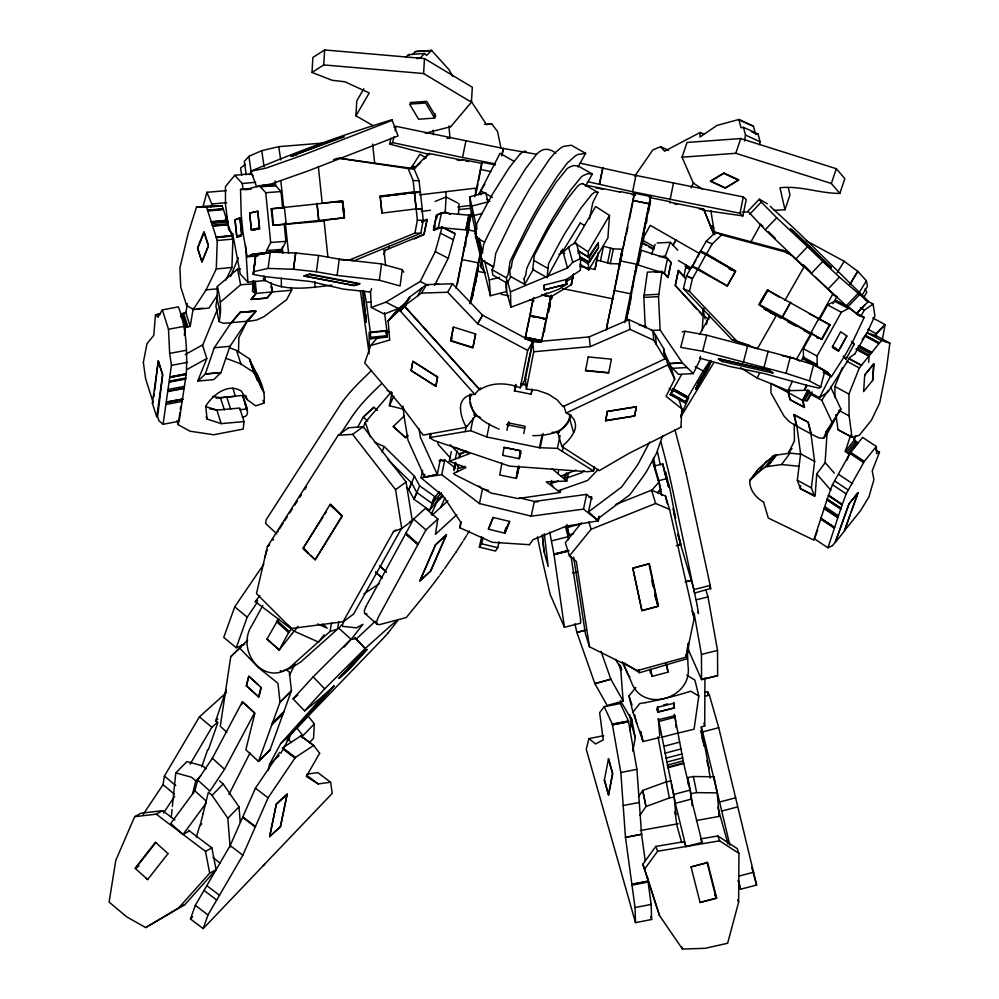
<?xml version="1.0" encoding="UTF-8"?>
<svg xmlns="http://www.w3.org/2000/svg" width="999" height="999" viewBox="0 0 999 999"><rect width="100%" height="100%" fill="white"/><g stroke="black" fill="none" stroke-linecap="round" stroke-linejoin="round"><path stroke-width="1.5" d="M696.465 820.479L719.23 816.408L717.207 792.869L713.973 776.772L693.406 776.523L687.799 777.584L688.461 785.064M688.498 643.119L688.461 652.172L687.637 649.225M701.76 726.785L704.707 726.011L704.944 677.871M684.577 841.583L655.856 846.415L642.832 864.222L659.49 915.521L682.467 949.05L704.994 948.326L727.622 943.268L738.636 902.172L738.935 853.396L737.175 848.551L717.831 835.988L701.198 838.785M642.382 239.947L642.382 239.236M669.929 202.21L669.967 202.934L669.967 202.223L703.621 209.053L713.798 233.791M713.798 234.503L703.621 209.053M245.742 395.454L247.053 399.525L255.669 405.856L263.886 403.109C266.521 386.601 255.357 373.201 249.488 358.878L236.576 350.437L229.633 347.802M642.307 239.46L642.295 240.197L650.312 200.861M253.596 280.582L256.181 293.319L251.049 299.45L267.108 298.077L272.377 291.92L291.646 290.247L291.071 287.412L291.633 290.272L286.551 299.75L263.798 316.77L256.581 320.042L247.515 321.491L256.181 311.139L240.135 312.512L231.443 322.877L223.039 323.226L219.056 321.553L215.896 305.944L217.145 298.676L217.295 286.538L237.462 269.193L240.609 268.956M219.056 321.516C221.828 310.065 220.317 297.902 217.295 286.538M462.762 160.277L429.033 153.459L423.738 159.428M462.462 160.252L462.475 159.478L481.793 163.411M620.179 192.32L620.192 191.546L634.877 194.53M670.054 202.46L670.067 201.686L649.263 197.465M389.66 340.047L388.149 320.841L397.565 309.927L408.991 299.25L399.6 310.19L388.149 320.841M397.565 309.927L388.149 320.879M495.392 164.922L482.017 162.213L478.583 180.944M639.31 254.957L650.674 196.516L634.34 193.194L633.378 199.738M238.499 351.561L238.861 337.699L247.69 320.067M517.032 475.724L518.906 466.533M558.978 254.27C565.933 252.223 568.668 244.206 576.398 243.119L580.606 258.616L580.357 270.304L566.595 279.383L544.218 285.102L544.33 289.86L566.72 284.153L566.558 279.37M662.549 435.751L656.505 453.246L646.628 471.341A149.001 109.465 -47.2 0 1 644.08 475.224L629.894 494.717L596.84 519.505L588.536 511.788L591.67 496.69L588.586 496.965M186.638 305.407L193.294 309.515L206.131 289.86L216.296 268.931L217.245 240.522L206.581 207.23L196.516 207.093L188.124 233.616L179.932 267.807L180.732 286.988L186.626 305.394M225.849 280.057L231.943 267.52L232.892 239.098L228.746 226.149M212.812 396.466L220.504 397.677L242.695 395.404C242.919 400.249 253.521 416.758 242.32 417.058M242.732 396.778L242.794 395.392L247.103 408.966M680.968 427.147L681.855 408.853L678.471 397.864M263.886 403.109L263.024 400.362M437.375 215.06L445.254 211.85L446.078 196.99L457.754 202.959M458.504 214.011L459.053 203.621M403.758 272.14L402.285 269.693L381.556 263.923L339.298 259.141L318.556 255.469L295.704 252.997L270.254 252.11L255.644 255.407L253.309 274.413L265.272 276.686L310.664 281.531L343.456 289.136L370.567 292.033M255.519 258.129L253.309 274.413L255.644 255.407M704.183 134.316L700.199 132.48L699.949 137.05L717.032 125.399L738.81 119.505L753.408 126.186L755.269 133.104M314.335 723.838L302.972 735.676L296.828 727.984L308.167 716.133L314.335 723.838L313.524 738.348L309.378 742.644M373.189 125.712L355.931 115.809L369.255 92.957L344.942 81.793L332.03 80.27L312.025 72.427L312.874 57.455L324.638 49.95L424.488 58.579L472.302 87.225L471.428 102.21L450.749 126.661M312.025 72.427L323.751 64.91L324.638 49.95M355.931 115.809L356.793 100.824L363.861 88.749M471.416 102.198L423.601 73.551L424.488 58.579M434.665 118.069L418.593 119.231L409.578 104.121L425.661 103.009L434.665 118.107L434.94 113.486M694.055 589.585L710.177 585.402L710.726 588.473L694.542 593.069L672.702 490.272A329.22 8.916 75.5 0 0 670.729 481.293L669.705 476.698M827.122 432.255L825.037 463.548M574.413 242.932L595.679 206.493L609.477 215.459L607.916 237.974L588.698 269.905L588.349 262.15L580.831 257.267M700.424 356.306L700.212 359.328L693.294 373.601L678.583 374.35L668.731 364.66M702.185 330.557L703.209 315.359L675.299 285.489L678.421 270.317L683.928 276.186M864.734 375.137L863.611 391.596L872.814 380.157L873.95 363.673L864.647 375.1L873.688 364.048L872.577 380.457M868.668 362.262L869.093 356.019M800.574 485.651L800.399 488.598L815.134 495.966L816.72 473.988L825.186 462.624L834.29 473.076M162.35 309.902L168.494 329.308L169.655 353.396L171.428 365.347L163.087 424.275L179.158 421.253L186.276 373.813C187.387 351.486 186.426 328.084 178.409 306.88L162.338 309.89L158.054 316.958M624.013 662.787L639.56 672.727L687 658.741L688.174 643.481M481.068 254.358L482.692 250.811L483.454 245.704A48.963 7.53 -60.5 0 1 483.591 245.042L483.716 244.48A17.582 2.697 -60.5 0 1 483.891 243.818L484.627 242.22L475.437 237.225L476.885 223.351L486.051 205.906A58.579 9.016 -60.5 0 1 493.531 192.495L509.128 167.807L520.142 153.946M543.444 238.099L534.253 255.532L532.742 269.48L547.077 277.61L548.576 263.674L557.767 246.229A58.554 9.016 -60.5 0 1 565.259 232.817L580.869 208.179L591.883 194.355A64.997 10.002 -60.5 0 1 596.803 191.721M869.118 355.719L859.352 367.969L848.913 394.093L849.113 415.896M171.304 817.07L172.078 809.452M172.377 806.405L175.774 772.914L186.95 761.563L202.735 765.896L206.206 768.893M205.544 406.456L216.883 410.114L239.698 408.042L244.043 421.566L243.169 429.083L213.724 434.752L190.01 431.206L178.272 424.737L176.973 420.679M153.946 396.591L154.308 393.556M154.67 390.509L158.217 360.789L162.65 374.75L157.642 416.633L158.966 420.829L163.087 424.275M809.227 390.821L802.809 400.499L804.57 407.492L790.122 399.712L788.273 392.682L770.928 383.329L770.991 392.982L783.903 415.909L789.06 421.491L796.84 426.386L793.893 414.597L807.991 422.077L810.963 433.878L814.622 461.363L811.375 487.824L814.41 496.178L800.361 488.598L797.339 480.244L800.586 453.871L796.927 426.311L793.955 414.51M511.388 266.983L512.137 261.888A49.838 7.655 -60.5 0 1 512.275 261.226L512.437 260.514A17.295 2.66 -60.5 0 1 512.574 260.002L513.573 257.842A90.884 13.961 -60.5 0 1 517.569 249.525L530.594 224.275A91.821 14.111 -60.5 0 1 535.389 215.522L538.149 210.702A40.235 6.181 -60.5 0 1 539.035 209.166L556.018 182.355L567.095 168.719A90.897 13.974 -60.5 0 1 568.993 167.382L573.451 165.559L578.021 165.909L592.357 174.026L585.489 186.164M178.272 424.737L179.895 412.649M180.295 409.627L180.694 406.605M253.471 271.691L268.082 268.394L270.254 252.11M402.26 269.68L400.112 285.989L379.37 280.22L337.113 275.437L316.408 271.765L318.556 255.469M337.113 275.437L339.235 259.141M379.37 280.22L381.531 263.923M862.212 339.36L867.369 332.942L875.848 335.539L889.884 343.144L886.388 369.543L879.707 402.897L871.453 420.154L859.265 435.327L852.06 437.3L838.011 429.72L835.913 414.448M459.927 527.784L460.701 522.19L443.444 496.403L421.041 477.797L422.565 470.417M152.335 403.434L158.341 361.114L162.637 374.7L156.743 416.983L152.435 403.409M180.632 316.92L181.081 313.836L185.901 312.749L187.425 303.671M184.291 335.065L185.389 327.41L190.222 326.311L193.244 308.167M645.292 327.797L643.818 297.427L647.414 272.14L662.125 271.378L667.844 277.51L671.003 262.387L665.259 256.219L659.377 256.531M643.818 297.427L658.503 296.628L662.1 271.366M641.558 243.943L643.181 240.272M654.008 248.976L641.808 242.22L642.145 239.91L650.224 225.349L699.55 253.559L697.352 257.542M699.55 253.559L699.812 251.773L705.993 254.52L735.339 271.428L727.26 285.989L691.733 266.346M686.8 675.249L694.879 680.069L698.801 696.066L694.068 729.22L678.071 733.079M247.702 640.072L230.757 656.705L220.28 726.261L226.835 732.279M744.592 140.884L745.491 135.065L743.506 127.335L741.058 127.797L738.823 119.518M759.627 144.655L760.077 141.746L758.091 134.003L743.493 127.335M365.909 606.568L413.623 519.105L425.512 508.266L437.824 519.068L435.439 534.315L456.818 514.685M143.244 814.31L163.024 784.69L164.41 776.073L199.413 716.87L211.9 727.26L217.557 722.177M529.695 316.371L529.857 315.384M546.028 319.692L546.191 318.706L529.857 315.409M262.874 605.319L252.522 624.387C233.841 651.248 266.471 690.696 293.269 664.298L330.02 631.468L331.506 622.852M283.316 670.654L290.934 668.119L300.811 661.937L337.562 629.108L338.798 621.927M348.389 260.427L414.91 233.117L417.345 220.18L414.448 192.32L380.219 196.553L381.943 213.112L416.133 208.878L422.04 209.041L423.239 220.317L420.816 233.242L354.52 260.589L339.847 259.615M502.684 455.307L504.07 447.39L520.404 450.711L519.043 458.653M381.968 213.112L380.132 196.091L414.323 191.858L420.242 191.983L409.815 193.282M604.37 779.994L608.503 758.703L612.612 773.426L608.478 794.692L604.37 779.969L608.578 795.142L612.649 773.838L608.441 758.728M501.923 462.937L499.737 475.024L516.52 478.434L518.706 466.433M518.256 466.258L516.071 478.334M518.031 469.767L518.543 466.92M170.18 377.16L186.264 374.001L170.167 377.21M327.897 256.98L324.026 220.292L344.118 217.807L342.395 201.236L271.204 208.791L272.927 225.349L324.775 220.941M457.492 283.704L470.354 215.297L441.483 212.737L436.563 215.072L433.516 229.807L438.424 227.46L467.432 230.082M463.961 250.587L465.372 242.932M465.946 239.872L469.068 223.014M469.642 219.955L470.204 216.883M472.577 296.278L474.013 288.674M480.382 254.295L474.575 285.677L477.135 273.514L475.512 282.242M477.347 272.44L478.733 264.972M479.283 261.988L480.669 254.508M485.039 272.59L480.569 266.558L481.868 259.49M508.291 426.011L509.015 422.127M515.996 384.465L514.797 390.909M533.041 300.774L533.591 297.827M515.496 384.852L514.373 390.846L531.131 394.23L532.092 389.086M548.726 311.95L549.862 305.844M551.498 298.751L552.06 295.692L551.535 298.376M550.586 296.99L571.278 284.727L573.314 274.5M571.278 284.727L572.689 277.547M598.289 252.61L594.979 269.455L579.72 266.346M612.624 299.775L622.327 249.188L619.268 263.911L610.302 263.611L596.74 259.977M615.946 283.554L616.508 280.557M618.718 268.606L619.28 265.622M619.83 262.625L622.04 250.674M626.473 320.542L636.588 264.485L664.385 273.401L668.106 277.485L671.153 262.749L667.469 258.691L639.685 249.738M631.693 292.657L626.373 319.643M632.267 289.585L633.691 281.93M635.963 269.668L636.525 266.608M607.155 411.451L636.351 406.918L634.627 415.984L605.644 420.779L607.367 411.451L636.4 406.63L634.652 415.959L605.431 420.517M650.599 200.649L648.363 212.475M476.148 278.746L474.85 285.639L476.111 279.558M506.918 430.319L508.354 422.864L525.124 426.273L523.751 433.578M531.131 394.23L531.83 390.746M646.415 222.802L646.977 219.855M258.604 761.238L269.955 750.087L291.458 690.709L280.007 702.222L258.604 761.238L269.98 749.962M435.801 386.363L437.637 377.035L412.937 361.213L411.101 370.567L435.826 386.251L437.587 377.172L412.862 361.488L411.138 370.554L435.851 386.238M472.377 296.853L472.952 293.831M473.526 290.809L474.1 287.787L473.476 290.796M549.4 307.817L549.974 304.795L549.325 307.804M605.644 420.779L607.367 411.713M629.782 730.569L631.181 723.251L629.657 714.597M632.767 751.136L635.289 737.974L631.418 717.819M875.836 336.713L876.385 333.878L885.151 324.65L882.179 340.259M607.504 325.324L606.568 329.658M143.344 362.35L147.015 343.668L153.771 335.352L155.482 314.835L159.865 313.986L155.482 314.835L158.042 316.97M453.421 327.073L450.686 340.921L472.852 347.877L475.586 334.003L453.434 327.048L450.786 340.534L472.964 347.502L475.624 334.016M470.891 300.849L471.491 297.827M484.84 272.789L477.197 271.241L473.289 290.522M551.411 295.829L541.408 342.133L525.074 338.823L533.516 297.739M520.292 387.774C507.817 382.879 491.595 381.718 479.845 389.81L404.208 305.906L409.115 297.44L426.473 284.615L452.547 283.778L482.567 315.209L532.567 341.983L527.647 350.474L520.254 387.899L525.199 379.345M532.567 342.008L524.637 379.195M525.374 379.32L532.717 342.07L589.21 336.888L628.97 319.643L652.809 330.569L664.01 349.138L665.022 358.853L563.036 406.643L557.117 399.8L548.239 394.106L537.499 390.372L526.386 389.123L525.362 379.27L525.998 379.395M532.717 342.045L533.716 351.785L526.386 389.123M541.408 342.145L550.736 296.74L541.833 294.93M545.004 326.536L545.554 323.763M545.991 321.541L547.19 315.534M551.011 298.713L551.635 295.716M589.547 218.818L592.819 202.51L597.989 192.345L597.414 192.02A80.469 12.388 -60.5 0 0 596.815 191.845L596.815 191.845M461.988 259.49L472.003 210.24M469.93 303.696L480.107 253.946M606.231 329.832L634.34 193.194M624.737 322.565L650.674 196.516M429.645 154.595L389.672 144.093L390.884 138.149M389.672 144.093L392.644 142.632L393.943 136.713M395.067 130.769L396.054 126.336L503.321 148.476L536.488 154.271L538.411 152.535A90.872 13.961 -60.5 0 1 540.309 151.199C545.054 147.69 551.848 149.475 555.844 153.446M392.644 142.632L462.512 157.492L465.884 141.184M465.384 245.679L465.996 242.67M467.532 235.152L469.068 227.647M476.423 191.521L477.959 183.966M471.491 215.609L472.102 212.612M503.321 148.476L501.81 155.894L503.359 148.476M482.092 258.891L480.569 266.558M571.378 284.603L573.538 273.963M635.938 175.437L743.306 196.928L746.228 199.588L742.894 215.909L739.984 213.249L632.617 191.758L635.938 175.437L580.207 163.162M614.298 290.497L630.644 293.781M618.856 268.856L619.467 265.859M620.067 262.849L622.514 250.849M623.126 247.852L625.586 235.789M617.619 275.574L617.02 278.571L617.02 277.859M619.155 268.069L620.679 260.577M621.291 257.567L621.902 254.57M626.323 234.403L627.859 226.873M629.395 219.33L632.767 202.76M634.103 279.77L634.715 276.773M635.327 274.488L636.863 266.97M670.092 199.688L673.438 183.379M739.984 213.249L743.306 196.928M269.63 836.588L276.361 803.795L287.3 793.818L280.557 826.61L269.63 836.588L280.307 826.772L286.963 794.655L276.311 804.457L269.643 836.588M456.081 288.274L461.975 259.54L478.321 262.812M430.569 433.316L429.682 437.612L433.891 440.447L509.515 466.121L587.662 471.715L593.418 470.904L594.318 466.608L593.418 470.904L557.417 448.351L539.485 447.714L486.813 437.013L470.629 430.681L429.695 437.599M430.207 437.962L431.081 433.666M465.172 431.593L466.471 425.861M470.629 430.681L473.276 417.794M486.813 437.013L489.423 424.125M488.411 529.208L493.169 517.457L509.765 521.49L505.032 533.216L488.411 529.183L493.156 517.494M519.642 455.706L520.242 452.772M519.942 456.056L520.541 453.196M520.079 455.869L520.666 453.009M518.094 470.629L518.718 467.594M539.46 447.714L542.132 434.84M540.184 447.739L543.119 433.429M557.417 448.351L560.064 435.477M562.337 451.348L563.211 447.053M268.232 770.466L269.493 764.41L280.594 743.718L323.289 696.016L333.941 686.176L291.246 733.903L280.594 743.718M388.798 248.576L389.41 245.604M404.345 409.428L389.398 405.756L392.157 392.482M433.529 229.82L436.588 215.085M438.399 227.472L441.483 212.737M465.834 229.458L468.893 214.735M466.021 229.533L469.08 214.797M466.87 229.87L469.93 215.135M474.812 196.641L480.444 169.455L490.846 171.553M424.263 477.297L424.875 474.35M474.625 285.726L477.072 273.938M599.175 516.433L598.264 520.841L583.528 509.128L531.281 516.158L479.47 503.571L441.745 474.675L444.792 459.952L438.948 460.826M451.336 451.548L449.3 461.288L465.934 467.619L453.496 473.501M449.325 461.288L455.307 459.053L457.03 450.699M453.908 469.53L455.344 462.574M454.07 470.716L455.794 462.375M455.307 459.053L458.866 457.704L459.727 453.534M458.866 457.704L459.84 457.342L460.701 453.159M457.267 471.753L458.416 466.183M461.151 521.903L459.94 527.797L492.17 542.282L529.458 544.692M479.47 503.571L482.492 488.836L478.846 486.038M515.122 389.398L515.746 386.376M551.248 295.092L549.375 304.096L550.736 296.74L541.82 294.955M505.519 528.571L504.57 533.129L509.315 521.416M516.67 475.474L518.431 466.92M505.007 533.216L506.256 527.335M516.895 476.648L518.981 466.346M531.256 516.158L534.328 501.436L586.588 494.405L592.232 498.901M594.929 269.443L597.727 256.194M551.598 480.469L550.973 483.504L553.434 486.85M600.436 260.964L603.496 246.229L613.311 248.876L622.277 249.176M558.016 473.676L558.591 470.891M607.579 262.887L610.639 248.152M454.408 474.413L491.358 493.119L518.019 498.551L560.139 492.457L560.764 489.66M563.936 478.621L564.797 474.45M568.568 472.702L566.77 481.056L565.197 479.682L566.645 472.727M610.302 263.611L613.361 248.876M583.503 509.128L586.588 494.405M637.524 264.498L640.584 249.762M628.171 312.2L628.783 309.24M629.395 306.293L630.918 298.926M638.249 264.523L641.346 249.787M598.226 520.816L599.138 516.396M664.41 273.414L667.469 258.691M702.409 315.397L703.933 308.017M706.48 324.525L707.704 318.631L701.897 314.298M435.089 225.961L434.19 230.22L442.12 226.998L455.107 233.629L448.264 258.229L434.577 285.414M436.563 218.856L437.162 216.009M471.59 299.812L472.839 293.806M476.411 277.36L477.997 269.767M480.531 257.605L481.156 254.57M514.66 389.448L515.247 386.613M508.578 421.978L507.692 426.198M544.28 331.893L544.917 328.883M641.408 247.565L642.007 244.668M683.94 276.199L686.338 264.66M694.23 618.194L686.026 657.13L637.562 670.541L589.46 646.803L585.389 633.466L573.626 557.18M470.267 303.459L471.528 297.627M471.565 297.352L477.197 271.241M471.103 300.674L472.664 293.419M530.694 310.639L532.966 300.012M525.074 338.811L530.806 312.225M549.075 307.792L550.387 301.723M480.444 169.43L482.017 162.213M499.138 541.72L497.764 547.689L495.467 551.061L479.32 547.102L481.705 536.663M722.402 361.576L718.481 358.666L768.955 370.13L772.876 373.002L768.78 370.329L718.293 358.891L722.402 361.576L772.876 373.014M203.009 813.935L200.087 825.748M479.308 547.127L481.605 543.781L482.979 537.799M343.094 621.728L393.444 531.655L401.735 528.446L412.275 520.766L406.094 482.017L363.186 426.71L352.647 434.378L338.199 435.214L267.357 546.728L256.468 593.618L291.408 628.508L343.094 621.728L353.634 614.048L401.723 528.009M779.657 297.302L767.831 290.259L759.352 305.132L776.448 315.334L757.417 348.713L732.08 339.735L683.416 288.711L686.45 275.936L692.082 266.046L698.139 268.706L727.235 285.976L735.689 271.129L706.593 253.808L700.574 251.136L706.181 241.283L715.584 232.28L783.029 250.337L789.06 252.984L803.945 267.033L784.914 300.437M738.136 342.407L689.447 291.371L692.469 278.584L698.139 268.706M192.52 794.055L195.779 780.906L200.849 775.736M203.059 813.698L208.416 792.145L212.013 795.329L227.809 818.193L230.132 847.152M261.039 687.25L258.579 696.803L246.378 685.764L248.751 676.273L257.705 684.24M241.708 704.645L242.432 701.723L254.895 713.161L245.829 749.725L258.529 761.4M371.566 288.686L370.529 291.546L371.291 307.455L385.914 302.173L420.229 281.493L435.289 251.611L442.12 226.998M246.378 685.764L248.826 676.211L261.226 687.724L258.878 697.19L246.403 685.739M684.864 331.268L680.731 347.34L702.634 351.273L786.038 373.314L809.452 380.894L820.741 386.95L824.849 370.866L813.548 364.822L790.197 357.255L706.755 335.202L684.839 331.268L682.13 331.905M702.634 351.273L706.755 335.202M743.356 362.387L747.514 346.328M764.06 367.257L768.181 351.186M786.088 373.326L790.197 357.255M809.452 380.894L813.548 364.822M203.009 206.918L206.843 192.308L226.249 190.647M211.014 206.905L211.776 203.983L206.843 192.308M189.535 830.906L183.017 834.465L170.767 823.438L194.855 790.833L197.727 780.057L212.337 758.241L242.345 701.81L254.52 712.911L224.55 769.267M365.821 606.743L364.323 610.839L364.61 613.236L377.172 624.288L379.458 624.65L406.281 617.544L422.065 598.176A168.082 31.381 -48.8 0 0 437.287 578.633L439.11 576.173M377.172 624.288L376.598 621.84L378.146 617.507L425.936 529.907L437.824 519.068M184.241 388.087L168.182 391.108M196.316 837.1L199.713 825.886L201.748 823.85M642.969 741.558L640.496 731.28L642.981 741.558L659.902 737.462M832.517 545.604L827.934 547.802L814.222 538.661L828.458 495.467M827.946 547.789L842.194 504.595L828.546 495.267L842.207 504.557M665.259 256.219L670.379 242.32L657.155 243.007M847.127 460.002L849.175 454.245L845.254 451.386L850.698 435.102M845.279 451.411L854.22 440.234L855.693 435.801M702.447 189.136L693.343 183.104L682.042 157.205L687.05 142.445L740.759 138.549L836.338 168.719L844.842 178.646L839.797 193.406C819.442 193.519 800.524 185.452 779.982 187.762L784.977 209.753L774.262 210.352M682.055 157.193L735.764 153.297L740.759 138.549M784.952 209.753L789.972 194.992L788.311 187.675M839.847 193.406L831.343 183.479L836.338 168.719M252.784 311.213L240.01 312.312L231.256 322.59L214.31 347.727L205.319 373.963L198.139 380.944M185.202 354.57L202.447 344.98L206.805 358.491L197.715 381.056L213.761 379.608L220.941 372.627L229.932 346.378L246.878 321.266L255.632 311.014M208.366 749.774L217.794 722.752L215.672 720.878L226.224 690.072M240.784 647.527L241.783 644.592M378.209 336.813L370.666 345.554L364.722 362.912L402.485 407.492M201.761 766.832L207.655 749.7M264.698 864.135L203.172 928.608L190.484 918.993L195.305 905.356L230.195 845.566L255.407 788.199L279.658 752.334M203.172 928.608L207.992 914.959L242.869 855.181L268.107 797.776L295.379 757.467L313.599 745.466L319.655 753.221M823.139 372.227L831.368 376.635L845.017 355.444L853.308 340.484L864.235 317.382L856.018 312.974M216.296 268.931L231.955 267.495M850.062 515.172L844.53 530.656L860.414 510.876L868.905 496.94L873.913 479.607L872.214 470.854L879.482 452.26L875.736 449.775M851.323 511.663L858.191 492.457L848.988 503.921L835.301 542.145L832.529 545.591M263.836 564.073L234.74 606.83L223.751 637.399L236.239 647.739L247.203 617.182L257.492 602.072M383.928 254.408L385.464 250.125L423.976 234.403L427.085 219.618L421.541 222.265M817.694 530.119L813.985 540.159L768.318 518.069L763.573 502.16M651.598 254.158L655.169 244.468M828.483 495.429L832.442 484.702L850.611 452.247L864.335 461.376L876.298 446.478L862.574 437.362L849.175 454.245M864.335 461.376L846.165 493.831L842.232 504.47M280.007 702.222L277.947 683.279L258.679 667.819L239.685 648.139M277.809 532.03L278.221 531.081M793.918 414.61L808.341 422.377L811.325 434.178L819.068 437.949L823.651 438.274L826.123 431.968L840.896 408.991L830.581 386.925M823.651 438.274C831.193 429.458 834.19 418.306 840.896 408.991M834.977 397.415L834.877 386.513L842.419 367.632M649.7 442.045L638.336 463.648A149.001 109.465 -47.2 0 1 635.789 467.544L621.603 487.037L588.536 511.825M208.017 247.165L201.948 261.913L208.316 245.742L203.871 231.855L197.54 248.039L201.985 261.925L197.64 248.351L204.258 232.255L208.142 244.468M225.287 219.755L226.586 216.883L228.147 222.415M230.657 276.373L238.324 257.73M202.46 345.691L217.37 309.39M185.427 312.862L185.714 312.163M363.024 427.722L365.284 422.315L391.408 391.795M382.03 451.998L384.253 446.59L374.475 442.22M384.303 446.64L414.41 476.186L408.766 489.622L414.011 499.313L429.57 510.314L442.357 494.83M387.912 459.677L411.613 482.917L408.816 489.722L406.618 487.512M414.473 476.286L419.642 485.839L413.986 499.288L416.845 492.594L411.663 483.017M419.655 485.864L434.602 496.466L431.768 503.171L432.367 503.596L441.496 492.557M429.533 510.314L435.214 496.89L439.485 491.72M435.601 496.416L432.367 503.596L416.82 492.582M824.15 508.241L837.911 517.295M651.236 490.884L659.165 481.893L652.822 459.577M658.928 483.454L660.676 489.41L657.642 492.794L660.614 489.41L661.813 495.454M174.937 819.979L162.625 810.676L141.034 813.198L134.653 816.683L115.772 860.414L109.116 902.085L126.611 916.795L145.704 927.584L185.04 904.482L216.096 869.667L211.875 847.889L188.486 830.206M446.153 535.027L430.519 571.103L419.855 580.931L435.502 544.83L446.153 535.002M431.243 514.522L438.499 498.176M440.696 507.455L444.905 497.864M524.088 278.646L525.711 275.112L526.473 270.005A49.838 7.655 -60.5 0 1 526.61 269.343L526.773 268.631A15.197 2.335 -60.5 0 1 526.923 268.069L527.897 265.959A90.884 13.961 -60.5 0 1 531.905 257.642L544.93 232.392A91.821 14.111 -60.5 0 1 549.725 223.639L552.472 218.818A40.235 6.181 -60.5 0 1 553.371 217.282L570.354 190.459L581.43 176.823A90.897 13.974 -60.5 0 1 583.329 175.487L587.787 173.676L592.357 174.026M511.376 266.995L509.752 270.529L510.314 276.348L524.7 284.378L533.603 268.743M583.641 184.278L583.079 183.903A80.469 12.388 -60.5 0 0 582.479 183.716L582.405 183.716M569.605 418.419L573.601 432.654A50.687 25.687 -17.1 0 1 572.215 435.202L571.89 435.714A52.597 26.661 -17.1 0 1 569.268 439.26L568.843 439.772A53.721 27.223 -17.1 0 1 565.534 443.244L565.009 443.731A53.359 27.035 -17.1 0 1 561.975 446.366L561.975 446.366M806.555 384.94L804.07 390.334L788.049 390.671L757.192 378.059L759.677 372.677M788.049 390.671L792.394 381.243M389.398 405.744L393.806 396.253M484.627 242.22L485.152 241.096A92.52 14.223 -60.5 0 1 488.886 233.341L501.91 208.092A91.858 14.111 -60.5 0 1 506.705 199.338L509.453 194.53A40.172 6.169 -60.5 0 1 510.352 192.994L525.824 168.369L536.563 154.221M266.171 552.285L265.11 556.942M510.739 276.823L507.117 283.142L492.769 275.037L492.082 269.755L493.868 266.009L495.779 253.197L512.475 219.081L530.269 187.837L549.288 159.453L554.657 153.072L560.726 147.952A101.523 15.597 -60.5 0 1 563.686 146.378L571.278 145.217L585.601 153.334L578.009 167.02M507.105 283.154L506.418 277.872L508.204 274.113L510.114 261.301L528.521 223.988L541.883 200.412L557.005 176.798L567.22 163.124L575.062 156.069A101.523 15.597 -60.5 0 1 578.021 154.483L585.601 153.334M291.209 156.281L343.918 136.788L338.224 138.199L291.034 156.294L296.778 154.857M680.531 416.283L688.786 397.577L684.777 402.747L670.192 394.705L681.618 374.538M684.777 402.747L703.146 371.016L710.277 360.402M818.531 319.755L832.854 293.918L815.646 277.285M832.966 303.684L836.787 296.79L832.854 293.918M265.971 252.01L270.667 242.495L265.759 192.72L259.453 185.702L246.166 189.548L240.534 189.41M273.763 252.073L281.219 250.874L285.926 241.346L284.29 224.75M266.308 551.997L267.257 550.137M794.43 440.971L788.448 452.922L792.032 448.464M674.662 379.208L667.919 364.897L663.686 351.149L670.429 365.484L674.662 379.22L666.096 396.291L681.855 408.853M228.933 794.53L250.037 752.921M289.448 675.262L295.067 664.173M691.021 187.787L693.693 182.567M802.809 400.487L807.155 400.661L812.062 391.858M807.017 385.626L804.919 389.697L819.417 397.689L828.096 391.82L850.012 357.217L854.844 353.896M819.43 397.664L830.656 375.986M344.643 619.88L342.52 624.562L342.607 626.361L356.506 627.847L362.899 624.325L351.186 639.335L338.923 628.334L341.621 624.875M788.386 392.719L802.422 400.312L804.195 407.28L790.147 399.7L788.386 392.732L789.784 390.035M802.434 400.299L808.016 389.573M820.666 518.593L834.39 527.709M569.517 418.643L569.368 418.918A50.687 25.687 -17.1 0 1 569.118 419.43M280.844 753.308L291.246 733.903M291.558 634.328L279.196 650.062L266.995 639.01L278.771 618.606M279.196 650.062L288.599 632.604L291.77 628.671M547.077 277.61L562.687 249.188L562.375 251.91L580.307 222.952M358.004 426.61L363.249 417.07L373.913 407.255L377.297 410.327M641.808 242.22L644.018 238.237M675.936 239.91L673.001 245.205L676.011 239.947M699.812 251.773L691.47 268.132L678.396 260.564M692.207 266.808L695.878 260.177M698.001 269.131L705.993 254.52M699.849 333.966L709.615 316.358M750.973 241.808L760.739 224.213L762.974 226.373M759.839 303.059L764.247 295.117M759.302 304.483L767.382 289.91L830.094 324.925L822.015 339.485L768.681 310.751L771.515 312.837M759.377 304.52L767.594 290.022M758.765 304.22L759.515 304.583L767.756 290.097M790.509 302.385L782.429 316.958L759.515 304.583M790.546 302.41L782.467 316.97L822.015 339.485M810.863 332.942L818.905 318.356M782.242 355.706L796.715 358.978L811.026 333.279M831.355 376.635L827.846 372.527L803.508 358.878L803.346 348.701L812.175 332.779M819.53 319.518L827.622 304.92L835.863 300.549L849.575 307.892L859.352 315.696L864.235 317.382M801.435 360.502L803.696 356.443M821.478 339.173L829.557 324.6M827.834 372.515L817.207 366.221L817.045 356.031L841.333 312.262L849.562 307.892M832.367 347.14L838.76 350.562L846.84 335.989M838.561 350.986L846.865 336.026L840.708 331.755L832.417 346.715L838.561 350.986L833.079 348.052M847.027 357.205L845.991 359.078L843.381 356.368M407.642 435.414L405.432 437.562L393.256 426.473L404.37 415.821M706.593 253.808L712.212 243.931L721.615 234.927L789.06 252.984M854.857 353.883L867.582 331.68L874.887 315.921L873.076 304.071L865.171 299.725M206.131 289.86L217.52 288.811M319.668 753.234L306.293 776.473L318.169 783.94L330.557 782.205L332.28 793.318L263.224 865.683M477.947 387.712L405.057 306.83L406.406 304.383M409.915 298.339L409.115 297.44L404.22 305.931L417.382 296.166L422.29 287.7M417.382 296.166L421.566 293.082L426.523 284.615M421.615 293.082L447.639 292.245L452.572 283.791M450.799 340.522L452.235 338.037M527.659 350.449L477.659 323.676L482.542 315.185M477.659 323.676L482.567 315.209M860.751 316.371L864.36 310.127L860.401 307.954L864.372 310.115L873.076 304.071M588.224 251.686L609.49 215.397M550.936 224.713L566.545 200.05L577.547 186.239A64.997 10.002 -60.5 0 1 582.479 183.591M190.11 764.11L211.888 727.284M469.33 530.968L467.307 534.353M272.952 540.197L273.489 539.298M837.174 272.789L844.167 261.276L806.205 240.759M850.012 284.141L857.779 271.341L844.167 261.276M850.049 284.178L857.779 271.341M858.628 293.581L866.395 280.769L857.829 271.378M862.012 295.267L867.457 286.301L866.408 280.781M863.698 297.465L866.807 292.345L865.084 288.948M680.681 417.058L713.773 362.687M310.876 555.432L315.209 559.765L342.108 515.796L329.932 504.707L302.997 548.713L315.222 559.752L342.37 515.996L330.457 504.108L330.294 504.994M466.595 535.514L463.586 540.359M481.63 260.165L493.406 266.721L481.63 260.165L481.056 254.37M524.65 284.465L524.088 278.659M294.942 758.104L282.28 748.463M478.321 194.68L484.827 184.091M589.447 262.225L589.273 257.48L598.264 242.932L598.451 247.789L589.447 262.225L579.607 256.656M410.639 168.881L419.88 154.271L426.186 158.017M462.799 541.633L456.206 551.823M342.108 515.796L329.907 504.745M322.977 517.057L303.296 547.877L308.703 553.271M324.625 514.485L326.261 511.913M283.054 523.301L279.395 528.983M284.715 520.704L287.225 516.808M289.735 512.912L292.232 509.015M294.742 505.119L297.24 501.223M299.75 497.34L301.423 494.742M304.757 489.547L306.431 486.95M340.659 433.703L353.346 414.61M638.461 796.69L642.732 790.421L666.171 781.867L670.953 780.918M193.294 309.515L208.953 308.104L216.97 295.816M455.956 552.185L444.642 568.593M788.273 392.682L789.859 390.247M803.084 400.499L809.49 390.821M804.307 400.549L809.914 392.083M806.755 400.649L811.563 393.394M807.155 400.661L809.565 397.028M832.08 422.302L821.765 400.224L828.159 390.497M826.123 431.968L834.952 418.656M825.823 432.742L834.64 419.443M194.855 790.833L205.944 800.873M163.461 813.124L174.65 796.378M639.997 815.271L645.978 806.518L669.405 797.964L674.2 797.015L671.54 783.853M341.258 403.396L266.209 519.692L265.572 523.439L276.735 533.841M634.64 176.261L652.859 149.887L660.614 146.703L668.581 150.35M620.029 192.058L585.152 184.977M578.246 250.612L588.299 257.08L598.264 242.932M590.884 258.541L598.438 247.814M529.47 544.68L532.966 539.747L566.146 526.198L598.264 520.841M348.576 427.759L363.186 426.71M443.718 569.88L440.022 574.937M403.159 407.967L403.534 411.7A149.113 95.654 78.2 0 0 404.096 416.346L408.004 440.247L424.7 477.135L437.25 474.475L440.372 459.403L442.944 461.188M659.49 915.521L644.592 869.068L657.617 851.26L719.592 840.833L738.935 853.396M183.017 834.465L206.131 803.134M763.548 502.06C755.818 497.714 749.35 489.747 749.762 480.519L758.204 469.118L773.763 455.469L790.009 453.159L800.187 454.17M749.787 480.919L757.379 470.666M749.774 480.507L758.104 472.602L766.558 461.201M758.129 472.589L765.334 466.858L773.813 455.457M765.384 466.845L767.369 466.57L775.798 455.182M767.369 466.57L776.585 455.069M768.156 466.458L781.568 464.547L790.022 453.159M324.038 634.84L318.619 642.12L294.293 631.243L255.282 601.598L259.79 595.516M294.293 631.243L297.914 626.385M645.292 861.45L641.583 834.29L636.925 769.342L628.408 720.978L620.304 703.546L604.208 706.68L599.625 712.712L603.234 739.909L595.516 743.955L588.973 738.548M388.049 632.929L396.915 621.653A20.455 0.849 -43.9 0 0 397.54 620.791L397.565 620.754A25.949 1.074 -43.9 0 0 397.602 620.604A25.949 1.074 -43.9 0 0 397.515 620.554L395.691 621.678M672.639 391.546L670.192 394.705M135.452 868.543L155.794 842.557M146.079 878.183L147.652 879.595L167.994 853.608M291.596 634.253L294.405 630.694M856.343 348.938L869.105 355.819L881.405 340.522L889.884 343.119M846.665 452.41L855.631 441.271L858.141 443.094M848.039 453.396L856.992 442.257M848.688 453.883L857.654 442.732M848.988 454.095L857.954 442.957M581.406 522.902L565.359 542.632L569.418 555.956L576.286 561.363L589.46 646.803M569.418 555.956L591.133 529.258L655.644 503.484L669.542 509.34L694.218 618.181M642.994 741.47L632.954 712.212L628.945 695.978L635.789 687.562M252.984 175.799L251.111 173.739L234.74 175.287L225.462 186.613L225.474 204.171L228.584 229.52L232.779 234.053M266.995 639.01L279.245 650.012M417.058 58.466L419.98 58.267L424.538 53.471L426.561 55.469L431.531 50.412L448.913 69.53L452.609 76.386M271.865 291.995L256.256 293.356L251.074 299.413L266.683 298.077L271.865 292.008L271.191 282.942M474.662 394.418L480.507 387.849M402.497 407.505L423.189 435.139L466.233 427.297L475.137 416.458M325.249 142.869L278.758 146.653L261.701 150.674L248.888 156.319L244.293 161.488L246.254 174.8M249.438 174.663L251.273 172.602L248.888 156.319M145.704 927.584L178.646 907.966L209.703 873.163L216.096 869.667M344.193 647.052L351.273 639.148M350.012 668.331L339.048 678.383L349.725 668.581L366.733 649.6M350.037 668.319L367.07 649.362L356.094 659.427L339.048 678.383L356.081 659.415L366.733 649.587M323.251 695.953L304.62 710.888L293.069 698.888L313.137 676.86L351.448 638.686M304.62 710.901L324.675 688.86L365.172 648.513L391.67 624.812A110.077 4.57 -43.9 0 1 395.741 621.628M565.933 281.231L566.733 284.116L558.978 289.186L510.901 307.255L510.452 291.833L567.494 267.957L572.752 262.213L580.656 258.604M598.289 469.368L587.612 480.469L558.179 490.796M405.756 57.455L408.466 54.595L424.55 53.471M767.344 203.808L759.352 199.188L747.864 211.251L765.222 229.807L811.263 273.539L846.303 305.819L856.518 313.823L868.006 301.76L867.869 300.749L797.826 231.83L770.192 206.293M749.774 214.161L761.263 202.098L759.352 199.188M765.222 229.807L776.71 217.745L761.263 202.098M796.028 258.778L807.517 246.716L776.71 217.745M811.263 273.539L822.751 261.476L807.517 246.716M827.934 289.186L839.422 277.123L868.006 301.76M846.303 305.819L857.791 293.756M847.789 306.98L859.277 294.917M856.468 313.486L864.822 304.707M190.484 918.993L192.62 916.757M867.931 329.258L875.836 333.566L885.151 324.65M382.018 639.61L291.433 733.491L334.228 685.888L323.264 695.941M580.594 619.355L580.594 623.189L564.423 627.235L553.995 554.433L568.668 550.774L553.983 554.345L549.675 531.98M583.953 470.566L581.893 472.677L567.157 477.847M568.481 246.753L572.727 262.238M412.475 54.583L415.459 51.548L431.531 50.4M212.013 795.329L223.189 783.978L219.618 780.793M227.822 818.281L238.998 806.842L223.189 783.978M279.932 702.434L291.308 691.158M272.502 722.914L283.878 711.638M272.277 723.576L283.641 712.299M271.778 724.912L283.154 713.648M258.341 761.226L262.475 757.13M413.186 169.106L429.033 153.459M414.223 168.819L420.567 162.562M381.281 383.953L370.629 394.443A27.123 3.959 -47.1 0 0 353.546 414.448M371.541 370.442L358.541 383.229A27.123 3.959 -47.1 0 0 341.458 403.221M230.757 656.693L239.673 648.139M408.029 435.714L405.806 437.837L393.256 426.473M663.985 349.163L664.997 358.878L653.821 340.284L652.809 330.569M375.199 621.316L356.73 638.586L351.173 639.348M373.938 407.28L363.286 417.082L367.757 421.153M436.663 502.197L443.069 496.278M215.672 720.878L217.807 718.918M269.468 764.472L279.083 755.581M432.13 515.247L447.877 500.799M820.753 386.95L819.355 388.199L807.317 385.464L763.736 373.401L729.957 366.508L699.6 358.092M199.425 716.857L226.548 692.444M220.454 302.11L240.634 284.765L253.097 283.841L252.485 291.583L256.181 293.319M250.899 171.179C296.666 151.648 344.18 134.341 391.958 119.73L392.32 120.292L303.159 155.007L265.734 168.219L250.899 171.179L256.631 186.813L271.466 183.853L308.891 170.642L398.064 135.926L391.958 119.73M414.91 233.117L420.816 233.242M680.956 427.172L628.958 453.359L599.275 470.654L561.85 446.466L557.729 432.629A53.359 27.035 -17.1 0 0 560.776 430.007L561.251 429.533A53.721 27.223 -17.1 0 0 563.723 427.035M293.082 698.888L297.739 695.154M667.894 364.897L566.283 412.949A46.429 23.526 -17.1 0 1 574.025 432.13M245.429 164.398L240.609 167.957L241.683 175.362M338.037 435.439L348.738 427.535M267.357 546.728L269.705 545.017M401.735 528.446L395.554 489.685L406.094 482.017M393.444 531.655L395.779 529.945M445.254 211.85L450.474 214.485M363.923 593.93L379.283 583.666M564.423 627.235L550.187 594.492L544.742 570.704A167.844 10.377 76 0 1 539.635 547.577L537.4 536.9M371.291 307.455L384.278 314.098L401.536 307.217M542.844 295.292L546.728 292.994M566.121 281.493L572.589 277.672M186.888 369.568L206.805 358.491M134.653 816.683L156.231 814.16L162.625 810.676M136.376 867.544L138.923 866.145M156.231 814.16L205.482 851.385L211.875 847.889M178.646 907.966L185.04 904.482M287.05 740.446L289.623 739.048M700.199 132.48L664.535 151.199L660.626 146.703M255.269 601.585L257.667 600.362M393.993 127.285L396.054 126.336M257.842 255.994L247.153 256.768L252.522 254.183L281.231 250.861M879.482 452.272L876.623 453.658L876.298 446.491M414.348 238.973L424.026 234.353L427.135 219.256L422.09 221.303M677.472 545.329L680.756 544.443L673.938 513.561M533.728 351.76L590.222 346.603L629.982 329.358L653.821 340.284M459.44 454.283L466.408 451.273L459.503 454.358L450.137 444.605M236.8 236.95L241.721 234.94L239.96 217.894L235.052 219.905L236.788 236.476L241.696 234.39L239.972 217.819L235.04 219.917L236.8 236.95L239.785 236.663M236.239 647.739L244.718 644.255M435.152 201.423L446.066 196.978M560.601 476.298L575.861 470.092M615.734 504.483L651.585 490.159L665.484 496.003L669.605 509.552M409.503 521.84L412.275 520.766M459.84 457.342L469.642 453.608L455.094 447.49M701.922 737.374L704.382 746.203M464.947 466.308L459.702 468.256L454.645 462.649M414.323 191.858L413.161 180.557L408.091 168.519L339.385 158.354M333.604 159.615L337.812 158.129M550.986 483.516L558.341 480.931M566.008 412.812L563.886 405.944M309.765 274.001L303.996 275.961L354.083 285.514L359.64 284.078L309.578 274.6L303.983 275.986L354.083 285.552L359.865 283.591L309.79 274.001M338.361 138.187L343.918 136.788M544.193 285.115L544.355 289.847L566.683 284.141M330.02 631.468L337.562 629.108M688.898 691.82L690.846 691.221L698.801 696.066M271.753 185.389L274.7 184.54L281.019 191.571L282.655 208.167M385.939 332.942L388.848 332.093M370.679 345.554L389.66 340.06M753.221 126.236L738.636 119.555M585.576 630.044L576.885 632.467L574.924 623.751M585.589 630.082L576.898 632.504L594.892 683.678L607.217 705.494L623.164 701.036L620.866 671.228L619.293 664.223M658.416 606.043L641.907 610.614L632.842 568.231L649.338 563.561L658.416 606.043L654.795 594.193M567.607 527.46L581.143 523.801M566.495 526.198L569.005 534.977L573.576 533.753M653.945 466.183L662.737 463.836L668.668 487.075L664.984 473.826M658.054 480.906L666.845 478.558M572.589 573.026L576.91 571.89M658.016 606.393L641.907 610.651L632.829 568.131L648.95 563.936L658.016 606.393L654.869 595.404M650.274 669.367L652.01 676.435L668.106 672.14L666.47 663.773M663.423 705.057L667.819 703.895M657.267 709.215L658.066 712.175L674.175 707.941L673.676 702.347M675.312 803.321L658.89 721.49L674.987 717.207L674.188 714.26M661.85 737.262L677.959 733.004M663.561 746.378L679.67 742.12M664.859 753.234L680.968 748.975L674.999 717.232M665.796 758.229L681.905 753.97L680.968 748.975M666.545 762.162L682.654 757.916L681.905 753.97M667.107 765.109L683.216 760.851M667.494 767.157L683.603 762.899M667.619 767.794L683.716 763.511L682.654 757.916M673.9 794.405L689.997 790.122L683.716 763.511M691.42 799.075L675.312 803.346L685.926 846.64L702.035 842.382L691.42 799.088L690.009 790.147M706.992 862.137L716.171 898.238L700.062 902.484L691.046 866.895L707.18 862.699M701.186 726.935L704.32 746.228M691.071 866.945L707.629 862.537L716.633 898.113L700.049 902.472M704.595 692.432L707.529 691.658L709.39 695.129L718.731 727.697L756.618 885.027L740.496 889.235L738.049 880.406M704.994 696.278L709.39 695.154M701.335 727.459L702.609 731.905L718.731 727.697M729.869 845.266L719.58 802.022L735.701 797.789M721.365 811.163L737.474 806.93M739.098 876.061L753.758 872.202M425.324 133.242L450.736 126.673M475.849 232.492L470.629 209.315L469.642 196.828L485.764 192.67L487.974 201.935M476.86 229.133L471.853 206.094L487.962 201.898M473.563 215.672L482.355 213.386M505.794 281.568L506.481 291.583L490.359 295.729L489.285 279.995L499.537 277.347M590.222 346.603L589.248 336.875M676.286 545.741L680.681 544.617L693.731 588.811L696.378 601.51A203.671 5.819 75.7 0 1 697.027 604.657L697.24 605.756M685.339 581.793L691.246 580.407M685.376 581.905L691.271 580.506M551.923 540.759L568.069 536.738L565.446 526.485M553.946 554.07L568.618 550.399M554.033 554.645L568.706 550.973M696.303 599.825L707.991 596.915L705.843 589.785M717.532 650.449L717.657 675.649L701.573 679.607L701.46 654.407L717.532 650.411L707.991 596.94M717.644 675.636L701.573 679.595L687.811 648.526M657.754 711.912L674.425 707.891L674.025 703.284L657.367 707.304L657.754 711.912L657.042 709.003M257.717 211.264L249.663 213.074L251.336 230.107L259.403 228.309L257.717 211.276M251.386 229.645L259.565 227.822L257.842 211.264L249.663 213.099L251.386 229.658M424.7 477.135L437.25 474.475L420.517 437.637L418.893 428.471M560.139 492.457L546.266 481.843L566.77 481.056M755.644 134.478L758.079 134.003M604.208 706.68L612.3 724.063L628.408 720.978M647.352 876.535L651.161 904.395L651.61 919.505L635.514 922.639L635.052 907.554L625.474 837.424L620.829 772.514L612.362 724.375L628.458 721.241M612.437 724.787L628.533 721.653M612.437 724.849L628.546 721.715M603.608 735.701L588.96 738.573L586.238 749.2L635.514 922.639M620.829 772.514L636.925 769.342M631.868 884.202L647.964 881.068M631.892 884.44L648.001 881.305M632.005 885.164L648.101 882.03M635.052 907.554L651.161 904.42M692.095 805.644L691.033 793.693L696.615 792.619L717.207 792.869M491.745 123.851L486.476 124.563L470.729 100.512M168.481 329.27L184.553 326.286M169.655 353.421L185.714 350.399M171.428 365.372L187.5 362.35M170.205 376.835L186.276 373.813M170.13 377.522L186.189 374.5M169.618 381.056L185.689 378.034M185.614 378.571L169.543 381.593L185.589 378.633M169.468 382.08L185.539 379.058M168.431 389.385L184.503 386.363M168.132 391.496L184.203 388.474M182.692 399.013L166.633 402.035L182.68 399.138M166.571 402.41L182.642 399.388M166.546 402.597L182.617 399.575M166.259 404.408L182.317 401.386M645.142 702.609L639.685 703.596L632.954 712.212M640.284 830.531L678.246 823.738M466.258 427.26L466.146 427.048A53.621 26.923 40.8 0 1 462.537 418.881L462.325 418.244A51.873 26.049 40.8 0 1 460.614 409.79L460.589 408.678M270.779 252.547L252.522 254.183M639.56 672.727L638.736 669.867M421.029 477.772L441.745 474.675M263.124 279.071C282.967 292.42 309.328 287.874 331.918 285.14M306.868 774.15L317.869 772.602L330.569 782.205M710.414 226.361L713.323 225.961M713.523 227.21L710.601 227.56L713.523 227.21L714.872 234.703M272.927 225.349L344.518 217.782L342.882 201.224M284.39 207.018L286.114 223.576M419.592 194.855L475.324 188.187L475.961 194.218M421.328 211.413L430.507 210.252M337.375 202.248L342.02 201.673M386.026 196.229L390.484 195.679M393.456 195.305L399.4 194.568M402.372 194.206L406.83 193.644M457.792 206.943L471.128 205.419M364.36 291.296L366.358 302.372L370.879 301.923M386.875 330.444L387.237 337.088L370.666 338.798L370.317 332.155L386.875 330.444L384.503 312.575M370.342 332.667L386.913 330.969M370.592 337.35L387.162 335.652M370.641 338.286L387.212 336.588M239.772 409.715L247.003 408.966M458.516 209.59L470.829 208.341M366.958 613.886L364.86 613.486M236.788 236.476L241.371 236.039M234.74 175.287L242.257 183.529L255.657 182.28M232.779 234.066L240.284 274.088L247.864 282.155L264.248 280.607L263.961 276.024M216.246 398.151L235.439 396.341L232.842 388.174M534.915 501.998L537.986 501.71M196.491 207.093L212.163 205.682L222.228 205.819L228.309 224.787L212.662 226.199M206.581 207.23L222.228 205.819M207.517 210.14L223.164 208.729M207.617 210.489L223.277 209.066M207.792 211.014L223.439 209.59M211.214 221.703L226.86 220.28M211.288 221.965L226.935 220.542M211.788 223.501L227.447 222.09M212.375 225.299L228.022 223.888M212.525 225.786L228.172 224.375M216.146 237.088L231.793 235.664M216.196 237.263L231.855 235.839M216.284 237.5L231.93 236.089M217.245 240.522L232.892 239.098M196.94 308.753L202.635 308.229M206.169 416.321L207.043 419.056L221.216 423.638L244.031 421.566M211.776 203.983L226.698 202.71M240.01 312.35L254.208 311.139M231.256 322.602L246.878 321.253M214.31 347.727L229.982 346.303M220.941 372.627L205.319 373.963L220.891 372.677M271.204 208.791L283.604 207.78M252.797 229.533L259.89 228.958M259.44 185.677L274.713 184.553M259.54 185.789L274.8 184.64M260.177 186.526L275.437 185.377M260.427 186.776L275.687 185.627L275.15 180.931M251.211 188.611L240.522 189.423L241.221 214.985L242.894 232.03L247.153 256.768M246.154 189.548L250.749 189.211M265.759 192.72L281.019 191.571M252.859 229.995L255.919 229.782M270.667 242.495L285.926 241.346M266.708 250.524L281.968 249.388M251.186 254.832L264.922 253.796M431.68 50.562L415.459 51.536M417.095 58.429L420.017 58.217M410.202 102.535L426.735 101.374L435.764 116.483M484.44 124.363L491.758 123.864L497.527 131.506L500.974 148.014M447.065 138.386L449.987 138.174L448.926 125.986M221.216 423.638L216.883 410.114M742.17 212.15L748.276 211.813M655.207 272.228L662.562 271.84M644.155 295.042L658.841 294.28M651.311 330.519L660.127 330.057L682.479 362.974L693.294 373.601M669.193 363.536L682.417 362.837L669.255 363.661M672.477 368.319L687.175 367.557M281.331 670.829L280.182 670.829M710.651 588.886L709.802 587.037M532.829 435.664C544.63 435.552 558.304 434.078 566.583 424.687A50.687 25.612 11.8 0 0 569.455 414.086M339.285 158.167L413.986 168.656L419.056 180.669L422.24 209.066L416.158 208.891L414.348 192.332M408.091 168.519L414.011 168.669M413.161 180.557L419.056 180.694M380.132 196.129L383.079 196.154M417.345 220.217L423.239 220.317M796.715 358.978L799.712 361.139M414.448 192.32L420.504 192.507M380.219 196.553L383.229 196.653M268.082 268.394L293.531 269.28L316.408 271.765M552.035 432.305L559.215 432.555M608.716 372.652L585.564 370.392M323.751 64.91L423.601 73.551M525.024 151.361L525.099 151.373A86.076 13.249 -60.5 0 1 525.824 151.598L526.286 151.848M781.593 464.535L799.013 466.296M534.303 501.436L519.505 497.839M742.894 215.909L702.734 210.127M209.528 408.816L217.12 410.027M434.59 283.679L439.036 284.415M462.549 157.492L495.504 163.923M501.136 294.305L508.616 295.791M529.557 299.975L534.04 300.874M587.437 181.631L632.617 191.758M465.484 160.876L468.506 161.488M632.267 194.78L635.289 195.392M595.766 187.849L603.346 189.385M674.35 203.821L677.285 204.42M699.238 208.878L703.658 209.827M456.868 159.865L459.79 160.464M649.1 203.746L632.767 200.424L649.088 203.796M467.932 229.932L475.362 231.381M620.242 260.914L636.588 264.211M562.537 288.586L612.737 298.788L607.142 324.937M529.795 315.771L546.128 319.093M532.704 316.708L535.676 317.307M543.106 318.818L546.041 319.593M525.387 337.212L541.708 340.584M525.349 337.412L541.683 340.734M525.312 337.575L541.645 340.896M525.212 338.112L541.545 341.433M527.322 339.648L539.959 342.22M522.327 383.653L525.299 384.253M520.691 384.053L526.635 385.289M506.605 424.637L524.65 428.296M504.058 447.415L520.829 450.824L520.192 454.745L519.48 458.728L502.697 455.332M639.123 324.912L646.428 326.685M482.529 488.848L488.449 490.284M481.605 543.781L497.764 547.689M175.774 772.914L191.546 777.247L195.767 780.893M480.681 249.738L480.894 254.495L480.681 249.738L477.147 236.888M735.764 153.297L831.343 183.479M732.105 339.76L749.899 345.579M387.1 390.509L389.747 391.508M225.649 358.154L240.909 363.961L253.796 372.377L264.011 392.582M473.863 414.935L480.594 417.57M499.2 429.095L497.964 428.608M496.74 428.096C486.138 423.351 474.513 416.67 470.479 405.082A50.687 25.612 11.8 0 1 471.69 394.143M810.464 394.28L821.765 400.224M789.235 253.147L783.029 250.337M786.325 252.847L791.146 254.97M715.559 232.28L721.615 234.927M706.181 241.283L712.237 243.893M734.49 270.604L700.574 251.174M770.429 312.687L776.448 315.334M683.416 288.711L689.447 291.371M735.339 271.428L729.17 268.694L731.855 270.242M317.769 623.95L327.222 628.184M751.635 131.793L756.942 134.228M745.491 135.065L760.077 141.746M447.639 292.245L477.622 323.651M442.095 227.098L455.082 233.729M440.409 233.154L453.396 239.785M435.289 251.611L448.239 258.304M420.229 281.493L428.009 285.464M385.914 302.173L398.901 308.803M835.738 300.612L849.437 307.954M834.577 301.236L848.413 308.479M856.618 314.223L859.365 315.696M827.622 304.92L841.333 312.262M820.154 319.605L830.094 324.925M803.346 348.701L817.045 356.031M803.483 357.292L817.182 364.635M803.508 358.853L817.207 366.221M824.237 371.778L829.719 374.712M867.369 332.942L881.405 340.522M865.446 335.339L879.482 342.919M865.209 335.627L879.257 343.206M864.872 336.051L878.908 343.631M809.377 313.786L818.905 318.931M859.053 345.554L871.827 352.447M858.89 345.754L871.652 352.647M857.866 347.04L870.629 353.933M856.667 348.526L869.43 355.419M856.081 349.263L868.843 356.156M765.746 309.702L771.403 313.311M772.702 313.698L775.411 315.16M778.134 316.633L780.856 318.094M787.662 321.765L795.816 326.173M803.983 330.582L810.788 334.253M848.75 358.391L861.625 365.135M848.588 358.591L861.35 365.472M846.578 361.076L859.352 367.969M834.902 386.451L848.913 394.093M838.91 410.389L849.125 415.921L852.047 437.275L838.011 429.707M796.927 426.298L810.963 433.891M800.574 453.783L814.635 461.451M797.339 480.244L811.4 487.899M872.751 317.907L884.615 324.363M684.977 266.134L690.297 269.081M643.069 243.669L645.779 245.167M648.488 246.666L652.559 248.926M686.301 267.595L688.96 269.068M695.217 366.596L703.159 371.004M673.089 388.748L687.637 396.853M673.076 388.773L687.624 396.878M672.452 390.06L687 398.151M670.816 393.406L685.364 401.511M670.416 394.243L684.964 402.335M514.373 161.476L500.037 153.322L480.694 190.747L492.42 197.402M642.145 239.91L654.333 246.815M580.369 223.089L584.427 225.387M486.9 199.525L489.91 201.311M589.273 257.48L578.209 251.211L578.296 253.584M560.801 251.161L564.822 253.434M492.082 269.742L506.418 277.872M583.666 184.228L597.964 192.395M832.604 346.303L838.76 350.562M533.578 260.302L547.914 268.419M816.707 337.525L817.944 338.361M412.624 165.846L415.147 167.333M412.599 165.884L415.122 167.37M412.287 166.371L414.797 167.857M763.848 308.766L766.483 310.339M816.72 473.988L830.906 490.259M740.584 367.757L757.192 378.059M574.413 242.782L588.224 251.835L588.286 257.093M579.582 258.391L588.374 264.086M579.919 264.236L588.723 269.867M849.762 453.309L863.473 462.45M838.798 474.463L852.509 483.603M834.727 481.031L848.451 490.159M832.442 484.702L846.165 493.831M828.371 495.754L842.095 504.882M827.272 499.001L840.996 508.116M840.846 508.603L827.11 499.475L840.796 508.703M826.96 499.937L840.683 509.053M824.699 506.63L838.423 515.746M824.05 508.566L837.774 517.682M820.791 518.219L834.515 527.347M820.753 518.344L834.477 527.46M820.541 519.005L834.265 528.134M855.631 441.271L854.22 440.234M792.357 230.482L831.293 267.67L794.405 231.731L790.434 228.833L827.297 264.785L831.293 267.695L792.657 231.231M832.791 294.056L836.712 296.928M795.728 358.753L797.689 360.189M707.704 318.631L708.89 319.505M295.379 757.467L282.68 747.876L300.911 735.851L313.611 745.454L300.911 735.851L302.66 738.061M283.679 748.975L295.204 757.704M306.631 775.212L318.182 783.953M255.419 788.174L268.082 797.801M242.794 816.882L255.482 826.498M242.632 817.294L255.232 827.06M230.195 845.566L242.857 855.219M206.805 885.651L219.493 895.266M204.021 890.409L216.708 900.024M195.317 905.331L207.992 914.959M322.49 624.163L326.136 626.935M444.792 459.952L455.744 468.331M669.143 388.374L672.777 391.258M835.876 300.549L838.049 302.285M212.912 857.379L220.142 863.236M552.222 468.856L565.197 479.682M234.753 606.805L247.203 617.182M164.41 776.061L175.749 785.539M163.037 784.665L174.375 794.143M413.623 519.105L425.936 529.907M405.931 533.216L418.244 544.005M405.781 533.491L418.094 544.293M405.631 533.716L417.944 544.505M405.606 533.816L417.919 544.605M379.67 565.946L386.363 571.952M375.636 572.14L382.33 578.134L375.574 572.177M287.325 624.65L290.659 627.659M277.173 620.591L289.373 631.63M276.411 621.54L288.599 632.604M212.337 758.229L224.538 769.292L209.927 791.096L197.727 780.057M168.019 853.596L155.444 842.244L135.09 868.243L147.677 879.582M379.408 565.596L386.301 571.84M286.825 738.336L291.383 742.482M822.751 261.476L839.422 277.123M768.556 231.768L775.261 238.249M803.521 264.86L810.226 271.391M408.466 54.608L409.415 55.532M851.697 341.396L854.307 344.093L845.991 359.078L843.356 356.268M365.197 648.488L354.707 637.574L365.172 648.513M313.149 676.835L324.675 688.86M851.435 341.695L854.095 344.518M670.379 242.295L677.759 250.187M685.664 278.783L678.371 270.717L675.274 285.439L697.202 309.628M699.288 311.938L702.409 315.384M450.599 458.166L438.461 444.717L437.55 441.87M399.6 310.19L474.862 394.405M853.583 438.573L857.542 443.369M352.647 434.378L395.554 489.685M256.581 373.464L260.964 387.05M247.04 399.513L241.209 391.009C227.897 382.617 212.45 395.204 205.744 406.168L207.043 419.056M629.22 675.986L629.857 676.997M615.571 659.465L621.653 669.829L620.429 665.409M620.404 700.624L632.23 720.766M623.164 701.048L610.839 679.233L601.061 651.448M475.649 416.296L475.549 416.133A53.621 26.923 40.8 0 1 471.953 407.967L471.74 407.33M622.727 662.349L627.834 673.651M622.327 662.012L631.281 681.78C642.469 714.173 692.819 698.338 688.061 666.171L687.25 647.851M253.072 367.095L257.417 380.644M697.764 611.688L698.538 613.561L697.314 606.106M700.674 838.723L702.035 842.394M684.115 841.782L685.926 846.64M714.797 894.517L715.709 897.002M717.831 835.988L719.592 840.833M737.749 899.749L738.636 902.172M715.321 894.48L716.633 898.113M655.856 846.415L657.617 851.26M681.593 946.627L682.467 949.05M642.832 864.222L644.592 869.068M632.005 704.932L628.945 695.991M365.297 422.352L370.192 436.663M258.129 376.261L262.462 389.785M249.937 359.902L254.27 373.426M249.463 358.866L253.821 372.402M236.551 350.424L240.909 363.961M244.455 402.197L247.053 410.339M226.773 397.028L230.644 409.24M220.404 397.664L224.388 409.89M185.901 312.749L190.197 326.323M183.604 313.274L187.912 326.835M182.143 313.599L186.451 327.173M181.468 313.748L185.789 327.322M181.081 313.836L185.377 327.435M153.209 402.647L145.592 378.609L143.344 362.375M691.97 610.776L694.218 618.219M651.585 490.159L655.644 503.484M588.873 521.853L591.133 529.258M685.751 654.445L687 658.741M653.009 462.637L658.129 480.494M660.002 489.485L661.7 495.442M650.774 916.533L651.61 919.505M658.066 712.175L657.567 706.605M681.68 842.582L677.022 825.936L674.987 811.862M680.731 544.455L677.884 534.14L680.681 544.617M703.883 723.039L704.707 726.011M631.181 723.251L635.289 737.974M544.305 533.691L548.189 566.52L543.968 551.386L542.245 534.927M751.735 867.357L756.618 885.027M700.624 730.968L704.807 746.128L709.053 768.818L706.805 760.614M717.819 807.242L728.009 844.08M563.261 252.472L567.494 267.957M565.921 281.331L566.708 284.141M507.367 280.569L510.452 291.833M510.901 307.255L506.655 291.77L506.381 282.517M475.974 232.605L474.787 228.321L476.436 240.047L490.359 295.729M477.023 236.775L480.556 249.663L480.894 254.495L475.012 233.079M672.951 508.516L675.561 518.144L669.542 487.112L665.421 471.94L667.145 480.806M658.079 718.506L658.89 721.49M674.887 429.57L679.682 447.689A27.11 0.737 75.5 0 1 685.751 472.24M660.913 441.895L663.548 451.873A27.11 0.737 75.5 0 1 669.63 476.411M702.609 731.905L719.58 802.01M665.484 496.003L667.245 503.771M668.106 672.14L666.046 663.711M634.627 714.672L636.763 723.401M386.001 332.055L387.237 337.088M370.666 338.798L369.118 332.492L369.28 350.249M649.675 669.517L650.411 672.527M479.045 238.112L482.704 253.072M484.527 260.552L489.285 279.995M469.642 196.828L471.853 206.094M702.684 308.566L705.119 318.893M685.838 472.515L686.862 477.11A329.22 8.916 75.5 0 1 688.823 486.088L710.077 584.939M660.314 464.847L659.59 461.55A138.961 3.759 75.5 0 1 657.592 452.372L657.542 452.085M738.598 880.706L740.496 889.235M653.471 458.029L655.094 465.584M651.76 580.581L653.046 586.65M662.762 463.848L664.572 472.352M272.465 291.908L271.316 286.251L272.377 291.92M253.659 281.88L255.956 293.207M253.147 281.643L255.444 292.969M252.522 281.006L254.92 292.719M237.5 269.193L240.634 284.765M217.145 298.664L220.304 314.248M718.656 812.924L719.243 815.921M718.656 813.473L719.23 816.408M693.381 776.535L696.64 792.619M687.799 777.584L691.033 793.693M675.224 812.012L675.824 814.947L674.213 797.015M666.196 781.867L669.405 797.964M642.732 790.421L645.978 806.518L642.707 790.471M659.165 481.893L660.664 489.435M566.957 524.45L569.068 534.977M650.636 669.43L652.01 676.435M205.482 851.385L209.703 873.163M708.628 768.943L710.364 778.034M657.991 736.763L666.645 782.754M694.093 613.124L701.46 654.407M710.851 210.652L713.523 227.16M707.529 691.658L707.979 694.605M580.581 619.243L571.091 556.705M708.965 314.623L709.427 317.657M568.069 536.738L568.518 539.685M278.758 146.653L280.707 159.965M261.763 150.662L264.086 166.945M360.452 291.046L369.155 353.833M639.298 802.459L623.189 805.506M366.358 302.385L370.317 332.155M242.257 183.554L243.007 189.323M363.099 290.634L366.258 322.352L363.199 297.902M291.458 690.684L289.323 672.002L287.487 670.704A60.976 16.933 45.2 0 1 286.251 669.842M372.639 144.118L374.613 162.575M383.816 248.838L385.626 265.771M280.869 181.069L283.654 207.205M285.302 222.577L288.586 253.334M282.205 247.04L282.867 253.197M542.37 535.377L544.08 551.798M445.691 191.571L446.228 197.602M343.768 208.741L344.093 211.751M344.131 217.77L342.332 200.787L322.202 203.259L318.356 166.596M271.853 208.704L273.576 225.262M655.294 334.677L656.306 344.393M628.97 319.643L629.944 329.358M238.998 806.842L240.222 822.127M713.973 776.772L714.248 779.844M433.116 130.17L433.516 134.74M675.574 721.603L675.062 715.684L658.416 719.68L659.777 735.988M675.824 724.562L676.073 727.522M403.009 406.094L403.084 407.03M255.344 281.268L256.256 293.331M245.592 245.492L247.877 282.155M658.503 296.653L660.127 330.057M470.042 398.876L470.005 397.752M314.972 281.631L315.06 287.587M281.281 278.172L281.431 287.1M265.01 276.536L265.072 280.994M794.205 424.1L794.442 440.946M480.694 190.759L480.756 194.805M366.133 314.86L366.221 321.453M363.099 290.409L363.199 297.939M387.924 633.041A33.167 1.374 -43.9 0 1 382.192 639.447M520.117 153.996A64.972 10.002 -60.5 0 1 525.087 151.249M687.974 692.057A60.839 9.128 -13.8 0 1 645.017 702.697M543.431 238.099A58.554 9.016 -60.5 0 1 550.936 224.7M471.74 407.33A51.873 26.049 40.8 0 1 471.341 406.069M471.004 404.82A51.873 26.049 40.8 0 1 470.467 402.372M469.83 397.664A46.354 23.277 40.8 0 1 470.179 393.993M460.414 408.579A46.354 23.277 40.8 0 1 474.612 394.343M570.953 414.872A46.429 23.526 -17.1 0 1 569.792 418.406M568.856 419.942A50.687 25.687 -17.1 0 1 567.981 421.466M567.657 421.978A52.597 26.661 -17.1 0 1 566.97 423.002M566.233 424.013A52.597 26.661 -17.1 0 1 565.846 424.525M565.446 425.025A52.597 26.661 -17.1 0 1 565.034 425.537M564.61 426.036A53.721 27.223 -17.1 0 1 564.173 426.536M295.654 252.984L293.481 269.28L295.704 252.997M588.211 356.93L585.476 370.729L608.666 372.977L611.413 359.165L588.224 356.918M602.809 167.757L599.487 184.078L602.909 167.782M710.514 181.356L725.099 188.062L738.373 180.095L723.763 173.439L710.514 181.393M848.963 503.946L835.276 542.445L844.242 531.306L857.916 492.807L848.963 503.946M698.438 382.592L695.691 389.36L708.216 368.107L711.176 361.201L698.676 382.492L695.704 389.335L708.216 368.044L710.926 361.338L698.438 382.592M435.539 544.88L419.867 580.956L430.844 570.879L446.516 534.802L435.539 544.88M406.019 304.508L400.424 311.114L406.081 304.57M723.838 172.977L710.551 180.969L725.536 187.912L738.823 179.92L723.838 172.977M610.826 679.208L594.892 683.653L610.839 679.233M641.583 834.265L625.474 837.387L641.583 834.29M317.008 203.434L318.693 219.992L317.008 203.434M692.482 278.546L686.463 275.911L692.469 278.584"/></g></svg>
